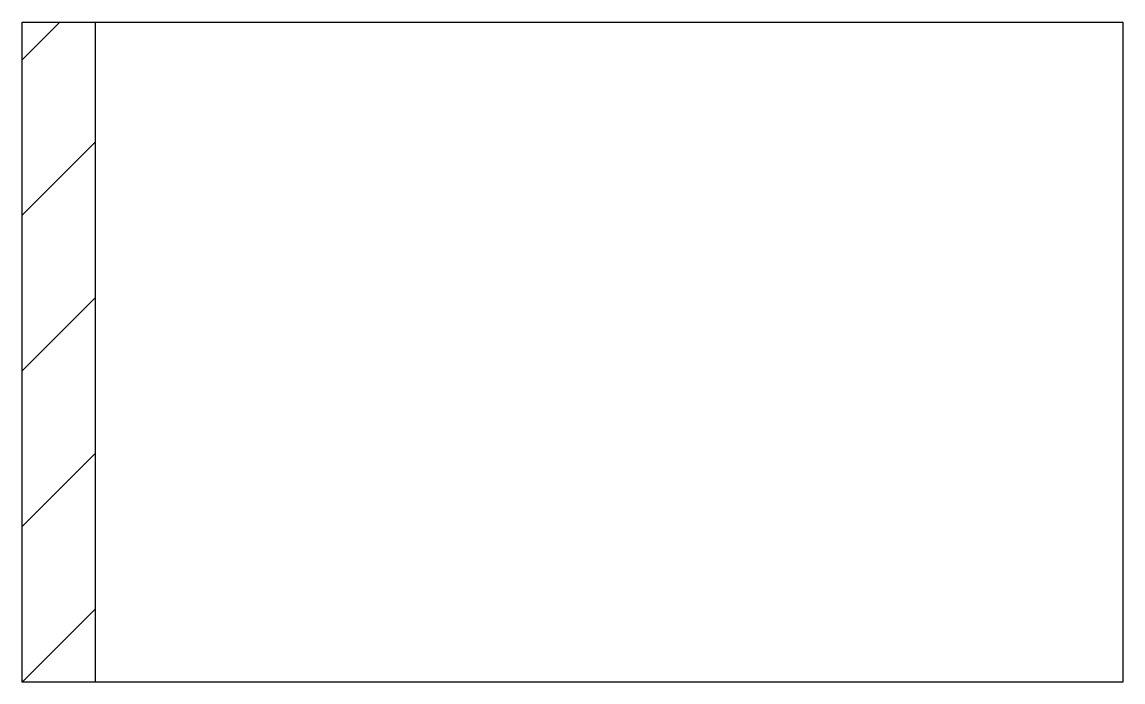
# Model space of a CAD drawing. Header units: millimetres. Extents: x 35.9 to 65.9, y 33.5 to 51.5.
import ezdxf

# ---------------------------------------------------------------- set-up
doc = ezdxf.new("R2010")
doc.units = ezdxf.units.MM
doc.header["$MEASUREMENT"] = 0

msp = doc.modelspace()

# ---------------------------------------------------------------- linework, layer by layer
for p, q in [((35.867, 51.518), (65.867, 51.518)), ((35.867, 33.518), (35.867, 51.518)), ((35.867, 50.489), (36.897, 51.518)), ((37.867, 33.518), (37.867, 51.518)), ((65.867, 51.518), (65.867, 33.518)), ((35.867, 46.246), (37.867, 48.246)), ((35.867, 42.004), (37.867, 44.004)), ((35.867, 37.761), (37.867, 39.761)), ((35.867, 33.518), (37.867, 35.518)), ((65.867, 33.518), (35.867, 33.518))]:
    msp.add_line(p, q)

doc.saveas('drawing.dxf')
